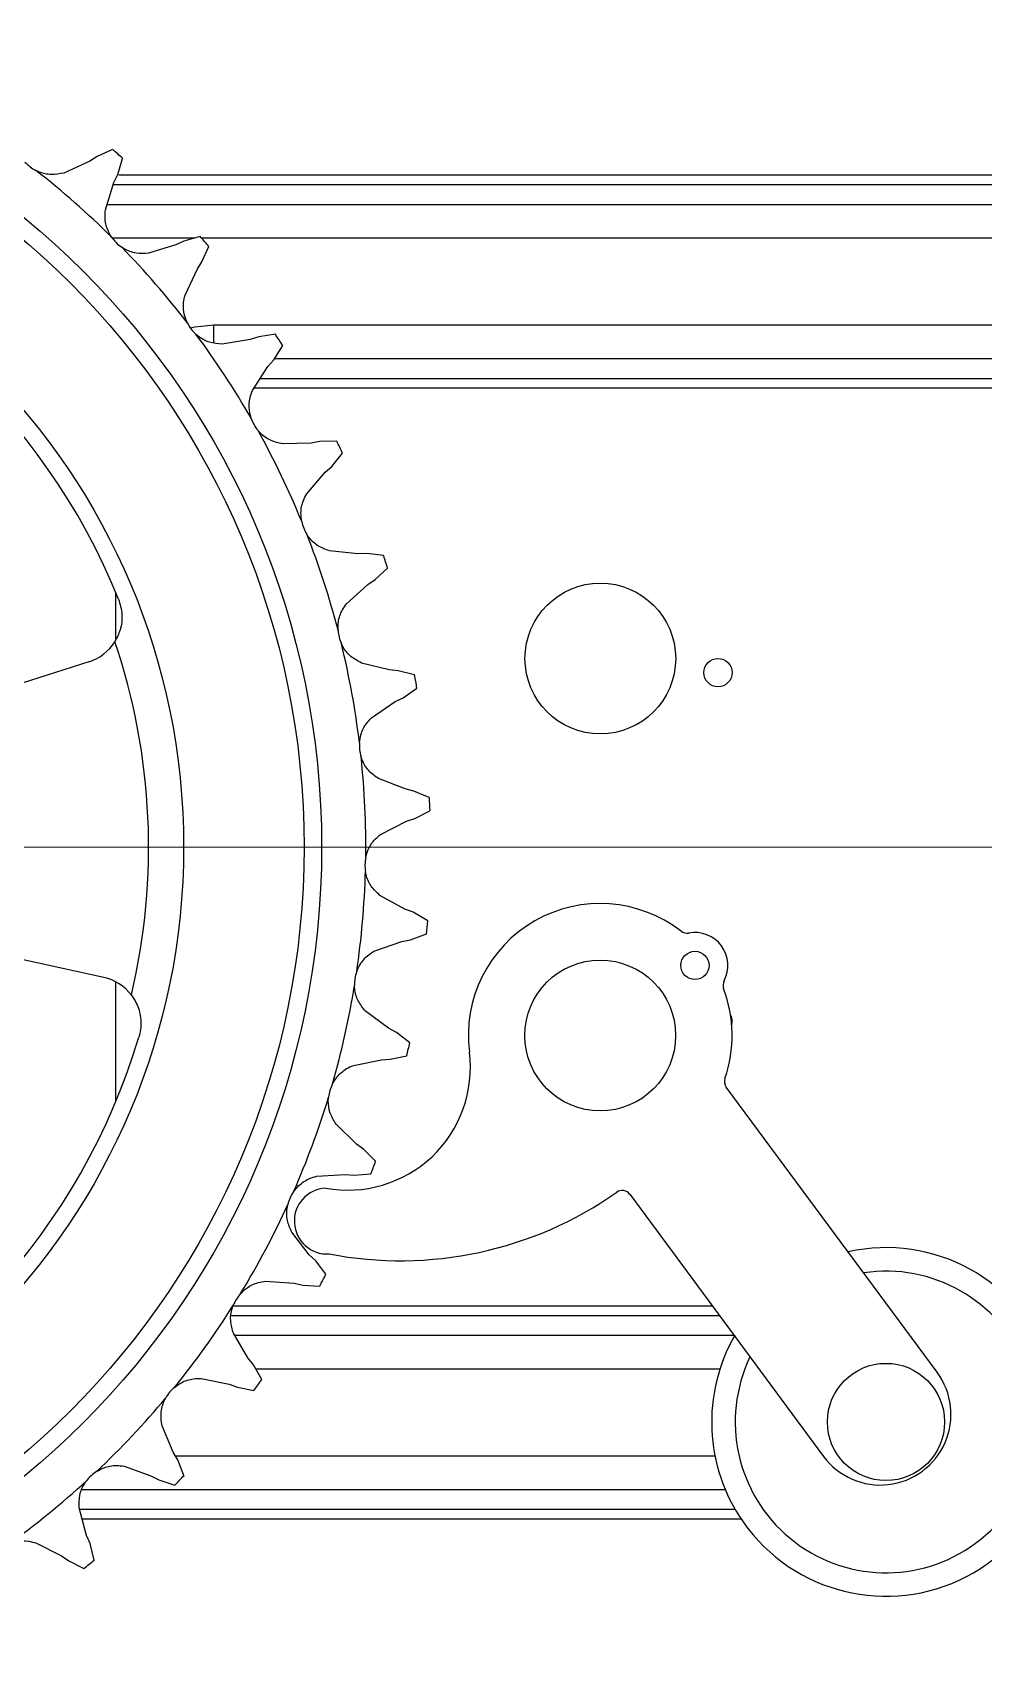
# Model space of a CAD drawing. Header units: millimetres. Extents: x 4754612 to 5801174, y 2368242 to 2777223.
# Drawn here: x 5551893.3 to 5551994.2, y 2415241.5 to 2415414.3 of the extents above; entities that cross this region are included whole.
import ezdxf

# ---------------------------------------------------------------- set-up
doc = ezdxf.new("R2010")
doc.units = ezdxf.units.MM
doc.header["$LTSCALE"] = 1000
for name, color, linetype in [('253', 253, 'Continuous'), ('DOOR', 4, 'Continuous'), ('HAT', 252, 'Continuous')]:
    doc.layers.add(name, color=color, linetype=linetype)

# ---------------------------------------------------------------- blocks, each defined once
blk = doc.blocks.new('방화셔터 기본')
at = {"layer": '253', "linetype": 'Continuous'}
for p, q in [((5542134.42, 8102142.67), (5542131.66, 8102141.41)), ((5542135.21, 8102143.18), (5542134.42, 8102142.67)), ((5542136.85, 8102143.91), (5542135.21, 8102143.18)), ((5542137.4, 8102141.25), (5542137.91, 8102142.97)), ((5542136.99, 8102140.4), (5542137.4, 8102141.25)), ((5542137.5, 8102141.23), (5542282.24, 8102141.23)), ((5542136.09, 8102137.51), (5542136.99, 8102140.4)), ((5542282.24, 8102140.17), (5542136.92, 8102140.17)), ((5542136.27, 8102138.09), (5542282.17, 8102138.09)), ((5542145.52, 8102134.5), (5542136.82, 8102134.5)), ((5542143.57, 8102133.78), (5542140.67, 8102132.9)), ((5542144.42, 8102134.18), (5542143.57, 8102133.78)), ((5542146.14, 8102134.68), (5542144.42, 8102134.18)), ((5542281.74, 8102134.5), (5542146.3, 8102134.5)), ((5542145.81, 8102131.19), (5542146.33, 8102131.98)), ((5542146.33, 8102131.98), (5542147.07, 8102133.61)), ((5542144.53, 8102128.44), (5542145.81, 8102131.19)), ((5542147.6, 8102125.3), (5542281.74, 8102125.3)), ((5542147.6, 8102123.36), (5542147.6, 8102125.3)), ((5542151.45, 8102123.75), (5542148.46, 8102123.26)), ((5542152.35, 8102124.04), (5542151.45, 8102123.75)), ((5542154.12, 8102124.3), (5542152.35, 8102124.04)), ((5542153.33, 8102120.89), (5542153.95, 8102121.6)), ((5542153.95, 8102121.6), (5542154.9, 8102123.12)), ((5542282.17, 8102121.7), (5542154.02, 8102121.7)), ((5542151.7, 8102118.33), (5542153.33, 8102120.89)), ((5542282.24, 8102118.57), (5542151.85, 8102118.57)), ((5542152.52, 8102119.63), (5542282.24, 8102119.63)), ((5542158.85, 8102112.93), (5542157.92, 8102112.76)), ((5542160.64, 8102112.95), (5542158.85, 8102112.93)), ((5542157.92, 8102112.76), (5542154.89, 8102112.68)), ((5542160.11, 8102110.29), (5542161.26, 8102111.68)), ((5542157.45, 8102107.36), (5542159.41, 8102109.67)), ((5542159.41, 8102109.67), (5542160.11, 8102110.29)), ((5542162.87, 8102101.01), (5542159.86, 8102101.33)), ((5542163.82, 8102101.05), (5542162.87, 8102101.01)), ((5542165.59, 8102100.83), (5542163.82, 8102101.05)), ((5542164.72, 8102098.27), (5542166.03, 8102099.49)), ((5542161.68, 8102095.72), (5542163.93, 8102097.75)), ((5542163.93, 8102097.75), (5542164.72, 8102098.27)), ((5542137.2, 8102091.96), (5542137.2, 8102096.86)), ((5542120.01, 8102085), (5542134.36, 8102089.57)), ((5542166.21, 8102088.7), (5542163.27, 8102089.42)), ((5542167.15, 8102088.61), (5542166.21, 8102088.7)), ((5542168.89, 8102088.16), (5542167.15, 8102088.61)), ((5542164.33, 8102083.62), (5542166.83, 8102085.33)), ((5542166.83, 8102085.33), (5542167.68, 8102085.74)), ((5542167.68, 8102085.74), (5542169.14, 8102086.77)), ((5542167.89, 8102076.06), (5542165.06, 8102077.16)), ((5542168.8, 8102075.84), (5542167.89, 8102076.06)), ((5542170.46, 8102075.17), (5542168.8, 8102075.84)), ((5542168.94, 8102072.93), (5542170.53, 8102073.75)), ((5542165.34, 8102071.27), (5542168.05, 8102072.63)), ((5542168.05, 8102072.63), (5542168.94, 8102072.93)), ((5542167.86, 8102063.3), (5542165.21, 8102064.77)), ((5542168.74, 8102062.97), (5542167.86, 8102063.3)), ((5542170.29, 8102062.08), (5542168.74, 8102062.97)), ((5542164.69, 8102058.9), (5542167.56, 8102059.88)), ((5542167.56, 8102059.88), (5542168.48, 8102060.06)), ((5542168.48, 8102060.06), (5542170.17, 8102060.67)), ((5542135.92, 8102056.06), (5542121.21, 8102059.27)), ((5542137.2, 8102042.94), (5542137.2, 8102055.58)), ((5542166.13, 8102050.66), (5542163.7, 8102052.47)), ((5542166.96, 8102050.22), (5542166.13, 8102050.66)), ((5542168.38, 8102049.13), (5542166.96, 8102050.22)), ((5542162.41, 8102046.72), (5542165.38, 8102047.32)), ((5542165.38, 8102047.32), (5542166.32, 8102047.37)), ((5542166.32, 8102047.37), (5542168.07, 8102047.74)), ((5542224.36, 8102014.16), (5542201.98, 8102044.42)), ((5542162.73, 8102038.37), (5542160.56, 8102040.49)), ((5542163.49, 8102037.82), (5542162.73, 8102038.37)), ((5542164.76, 8102036.55), (5542163.49, 8102037.82)), ((5542158.51, 8102034.96), (5542161.54, 8102035.15)), ((5542161.54, 8102035.15), (5542162.48, 8102035.08)), ((5542162.48, 8102035.08), (5542164.26, 8102035.22)), ((5542191.74, 8102033.05), (5542212.3, 8102005.24)), ((5542157.72, 8102026.64), (5542155.86, 8102029.03)), ((5542158.4, 8102025.99), (5542157.72, 8102026.64)), ((5542159.49, 8102024.56), (5542158.4, 8102025.99)), ((5542153.09, 8102023.82), (5542156.11, 8102023.61)), ((5542156.11, 8102023.61), (5542157.03, 8102023.41)), ((5542157.03, 8102023.41), (5542158.82, 8102023.31)), ((5542201.26, 8102020.17), (5542149.45, 8102020.17)), ((5542149.64, 8102021.23), (5542200.48, 8102021.23)), ((5542151.2, 8102015.68), (5542149.67, 8102018.3)), ((5542149.79, 8102018.09), (5542202.8, 8102018.09)), ((5542151.79, 8102014.95), (5542151.2, 8102015.68)), ((5542152.67, 8102013.39), (5542151.79, 8102014.95)), ((5542201.3, 8102014.5), (5542152.04, 8102014.5)), ((5542146.23, 8102013.5), (5542149.2, 8102012.89)), ((5542149.2, 8102012.89), (5542150.09, 8102012.57)), ((5542150.09, 8102012.57), (5542151.84, 8102012.23)), ((5542143.27, 8102005.69), (5542142.1, 8102008.49)), ((5542138.06, 8102004.19), (5542140.92, 8102003.19)), ((5542143.76, 8102004.88), (5542143.27, 8102005.69)), ((5542143.51, 8102005.3), (5542200.78, 8102005.3)), ((5542144.42, 8102003.22), (5542143.76, 8102004.88)), ((5542140.92, 8102003.19), (5542141.75, 8102002.76)), ((5542141.75, 8102002.76), (5542143.45, 8102002.19)), ((5542201.88, 8102001.7), (5542133.61, 8102001.7)), ((5542134.08, 8101996.84), (5542133.3, 8101999.77)), ((5542133.36, 8101999.63), (5542202.92, 8101999.63)), ((5542203.58, 8101998.57), (5542133.62, 8101998.57)), ((5542128.71, 8101996.05), (5542131.42, 8101994.68)), ((5542134.45, 8101995.98), (5542134.08, 8101996.84)), ((5542134.9, 8101994.24), (5542134.45, 8101995.98)), ((5542131.42, 8101994.68), (5542132.19, 8101994.14)), ((5542132.19, 8101994.14), (5542133.79, 8101993.35))]:
    blk.add_line(p, q, dxfattribs=at)
at = {"layer": '253', "lineweight": 18}
blk.add_line((5541981.5, 8102069.9), (5542356.9, 8102069.9), dxfattribs=at)
at = {"layer": '253', "linetype": 'Continuous', "flags": 128}
blk.add_lwpolyline([(5542145.09, 8102124.99), (5542145.57, 8102125.1), (5542147.6, 8102125.3)], dxfattribs=at)
at = {"layer": '253', "linetype": 'Continuous'}
for centre, radius in [((5542072.61, 8102069.9), 86.42), ((5542072.61, 8102069.9), 84.56), ((5542188.61, 8102089.9), 8), ((5542201.1, 8102088.4), 1.5), ((5542188.6, 8102049.9), 8), ((5542198.65, 8102057.33), 1.5), ((5542218.93, 8102008.89), 6.22)]:
    blk.add_circle(centre, radius, dxfattribs=at)
at = {"layer": '253'}
blk.add_circle((5542072.61, 8102069.9), 71.77, dxfattribs=at)
at = {"layer": '253', "linetype": 'Continuous'}
for centre, radius, start, end in [((5542130.54, 8102145.28), 4.03, 222.0031, 242.9073), ((5542072.61, 8102069.9), 98, 48.2111, 49.0397), ((5542072.61, 8102069.9), 91.11, 45.2554, 51.9954), ((5542072.61, 8102069.9), 70, 22.0797, 73.2562), ((5542140.07, 8102136.88), 4.03, 214.3435, 235.2477), ((5542072.61, 8102069.9), 98, 40.5515, 41.3801), ((5542072.61, 8102069.9), 91.11, 37.5958, 44.3359), ((5542148.4, 8102127.29), 4.03, 206.6839, 227.5881), ((5542072.61, 8102069.9), 91.11, 29.9362, 36.6763), ((5542072.61, 8102069.9), 98, 32.8919, 33.7205), ((5542155.37, 8102116.68), 4.03, 199.0243, 219.9286), ((5542072.61, 8102069.9), 91.11, 22.2766, 29.0167), ((5542072.61, 8102069.9), 98, 25.2324, 26.061), ((5542160.87, 8102105.23), 4.03, 191.3648, 212.269), ((5542072.61, 8102069.9), 91.11, 14.6171, 21.3571), ((5542072.61, 8102069.9), 98, 17.5728, 18.4014), ((5542164.79, 8102093.15), 4.03, 183.7052, 204.6094), ((5542132.84, 8102094.33), 5, 287.668, 328.0294), ((5542072.61, 8102069.9), 68.06, 346.6659, 18.67), ((5542072.61, 8102069.9), 91.11, 6.9575, 13.6976), ((5542072.61, 8102069.9), 98, 9.9132, 10.7418), ((5542167.07, 8102080.66), 4.03, 176.0456, 196.9499), ((5542072.61, 8102069.9), 91.11, 359.2979, 6.038), ((5542072.61, 8102069.9), 98, 2.2537, 3.0823), ((5542167.66, 8102067.97), 4.03, 168.3861, 189.2903), ((5542072.61, 8102069.9), 91.11, 351.6383, 358.3784), ((5542188.6, 8102049.9), 14, 52.1912, 187.2575), ((5542072.61, 8102069.9), 98, 354.5941, 355.4227), ((5542197.8, 8102061.75), 1, 232.1912, 280.9478), ((5542198.65, 8102057.33), 3.5, 332.024, 100.9478), ((5542134.85, 8102051.17), 5, 37.3065, 77.668), ((5542166.55, 8102055.32), 4.03, 160.7265, 181.6307), ((5542072.61, 8102069.9), 91.11, 343.9788, 350.7188), ((5542202.63, 8102055.22), 1, 152.024, 200.7806), ((5542188.6, 8102049.9), 14, 341.004, 20.7806), ((5542201.1, 8102051.4), 1.5, 345.7987, 27.8869), ((5542072.61, 8102069.9), 70, 292.0797, 343.2562), ((5542072.61, 8102069.9), 98, 346.9345, 347.7631), ((5542161.82, 8102046.49), 13, 259.4571, 7.2575), ((5542163.77, 8102042.93), 4.03, 153.0669, 173.9711), ((5542202.78, 8102045.02), 1, 161.004, 216.4859), ((5542072.61, 8102069.9), 91.11, 336.3192, 343.0593), ((5542072.61, 8102069.9), 98, 339.2749, 340.1035), ((5542159.63, 8102030.21), 3.5, 93.1074, 273.1074), ((5542190.93, 8102032.45), 1, 36.4859, 125.0883), ((5542072.61, 8102069.9), 91.11, 328.6596, 335.3997), ((5542159.36, 8102031.02), 4.03, 145.4073, 166.3116), ((5542167.37, 8102066), 40, 259.1246, 305.0883), ((5542218.93, 8102008.89), 18.5, 214.9531, 102.5693), ((5542218.93, 8102008.89), 16, 154.4391, 98.5327), ((5542072.61, 8102069.9), 98, 331.6154, 332.444), ((5542153.41, 8102019.8), 4.03, 137.7478, 158.652), ((5542072.61, 8102069.9), 91.11, 321, 327.7401), ((5542218.93, 8102008.89), 18.5, 150.1824, 214.9531), ((5542072.61, 8102069.9), 98, 323.9558, 324.7844), ((5542218.33, 8102009.7), 7.5, 216.4859, 36.4859), ((5542072.61, 8102069.9), 91.11, 313.3405, 320.0806), ((5542146.01, 8102009.48), 4.03, 130.0882, 150.9924), ((5542072.61, 8102069.9), 91.11, 305.6809, 312.421), ((5542137.3, 8102000.23), 4.03, 122.4286, 143.3328), ((5542072.61, 8102069.9), 98, 316.2962, 317.1248), ((5542072.61, 8102069.9), 98, 308.6366, 309.4652)]:
    blk.add_arc(centre, radius, start, end, dxfattribs=at)
for points, knots in [([(5542131.66, 8102141.41), (5542131.22, 8102141.33), (5542130.34, 8102141.16), (5542129.32, 8102141.4), (5542128.81, 8102141.64), (5542128.7, 8102141.69)], [0, 0, 0, 0, 0.441511, 0.882842, 1, 1, 1, 1]), ([(5542136.74, 8102134.61), (5542136.59, 8102134.87), (5542136.21, 8102135.51), (5542136, 8102136.53), (5542136.06, 8102137.25), (5542136.09, 8102137.51)], [0, 0, 0, 0, 0.2928588, 0.7386562, 1, 1, 1, 1]), ([(5542140.67, 8102132.9), (5542140.22, 8102132.88), (5542139.32, 8102132.83), (5542138.34, 8102133.2), (5542137.87, 8102133.51), (5542137.77, 8102133.57)], [0, 0, 0, 0, 0.441513, 0.882843, 1, 1, 1, 1]), ([(5542144.8, 8102125.48), (5542144.68, 8102125.76), (5542144.39, 8102126.45), (5542144.31, 8102127.49), (5542144.47, 8102128.19), (5542144.53, 8102128.44)], [0, 0, 0, 0, 0.292859, 0.738656, 1, 1, 1, 1]), ([(5542148.46, 8102123.26), (5542148.01, 8102123.3), (5542147.11, 8102123.38), (5542146.19, 8102123.87), (5542145.77, 8102124.24), (5542145.68, 8102124.32)], [0, 0, 0, 0, 0.441513, 0.882843, 1, 1, 1, 1]), ([(5542151.56, 8102115.37), (5542151.48, 8102115.65), (5542151.29, 8102116.38), (5542151.35, 8102117.42), (5542151.6, 8102118.09), (5542151.7, 8102118.33)], [0, 0, 0, 0, 0.292858, 0.738656, 1, 1, 1, 1]), ([(5542154.89, 8102112.68), (5542154.45, 8102112.77), (5542153.58, 8102112.97), (5542152.73, 8102113.58), (5542152.36, 8102114.01), (5542152.28, 8102114.09)], [0, 0, 0, 0, 0.441512, 0.882843, 1, 1, 1, 1]), ([(5542156.92, 8102104.44), (5542156.88, 8102104.73), (5542156.78, 8102105.47), (5542156.98, 8102106.5), (5542157.32, 8102107.13), (5542157.45, 8102107.36)], [0, 0, 0, 0, 0.292856, 0.7386533, 1, 1, 1, 1]), ([(5542159.86, 8102101.33), (5542159.44, 8102101.48), (5542158.59, 8102101.79), (5542157.84, 8102102.51), (5542157.53, 8102102.98), (5542157.46, 8102103.08)], [0, 0, 0, 0, 0.44151, 0.88284, 1, 1, 1, 1]), ([(5542137.47, 8102096.21), (5542137.63, 8102095.68), (5542137.94, 8102094.6), (5542137.75, 8102093), (5542137.29, 8102092.09), (5542137.08, 8102091.68)], [0, 0, 0, 0, 0.3543802, 0.7085936, 1, 1, 1, 1]), ([(5542160.77, 8102092.89), (5542160.77, 8102093.19), (5542160.77, 8102093.94), (5542161.1, 8102094.93), (5542161.53, 8102095.51), (5542161.68, 8102095.72)], [0, 0, 0, 0, 0.292852, 0.73865, 1, 1, 1, 1]), ([(5542163.27, 8102089.42), (5542162.87, 8102089.63), (5542162.08, 8102090.05), (5542161.43, 8102090.86), (5542161.18, 8102091.37), (5542161.12, 8102091.47)], [0, 0, 0, 0, 0.441506, 0.882837, 1, 1, 1, 1]), ([(5542163.05, 8102080.94), (5542163.09, 8102081.23), (5542163.19, 8102081.97), (5542163.65, 8102082.91), (5542164.15, 8102083.42), (5542164.33, 8102083.62)], [0, 0, 0, 0, 0.292847, 0.738644, 1, 1, 1, 1]), ([(5542165.06, 8102077.16), (5542164.7, 8102077.42), (5542163.96, 8102077.94), (5542163.43, 8102078.84), (5542163.25, 8102079.37), (5542163.21, 8102079.48)], [0, 0, 0, 0, 0.441501, 0.882831, 1, 1, 1, 1]), ([(5542163.71, 8102068.78), (5542163.79, 8102069.07), (5542163.99, 8102069.79), (5542164.57, 8102070.66), (5542165.13, 8102071.1), (5542165.34, 8102071.27)], [0, 0, 0, 0, 0.292821, 0.738619, 1, 1, 1, 1]), ([(5542165.21, 8102064.77), (5542164.88, 8102065.08), (5542164.22, 8102065.69), (5542163.81, 8102066.65), (5542163.7, 8102067.2), (5542163.68, 8102067.32)], [0, 0, 0, 0, 0.441476, 0.882806, 1, 1, 1, 1]), ([(5542162.75, 8102056.65), (5542162.86, 8102056.92), (5542163.16, 8102057.61), (5542163.85, 8102058.39), (5542164.47, 8102058.76), (5542164.69, 8102058.9)], [0, 0, 0, 0, 0.292835, 0.738632, 1, 1, 1, 1]), ([(5542138.83, 8102054.2), (5542139.01, 8102053.92), (5542139.5, 8102053.2), (5542139.9, 8102051.79), (5542139.86, 8102050.53), (5542139.67, 8102049.86), (5542139.64, 8102049.73)], [0, 0, 0, 0, 0.214169, 0.556182, 0.913763, 1, 1, 1, 1]), ([(5542163.7, 8102052.47), (5542163.41, 8102052.82), (5542162.84, 8102053.52), (5542162.56, 8102054.52), (5542162.53, 8102055.09), (5542162.52, 8102055.2)], [0, 0, 0, 0, 0.44149, 0.88282, 1, 1, 1, 1]), ([(5542160.18, 8102044.75), (5542160.33, 8102045.01), (5542160.71, 8102045.65), (5542161.5, 8102046.33), (5542162.16, 8102046.62), (5542162.41, 8102046.72)], [0, 0, 0, 0, 0.292845, 0.738642, 1, 1, 1, 1]), ([(5542160.56, 8102040.49), (5542160.33, 8102040.87), (5542159.85, 8102041.64), (5542159.71, 8102042.67), (5542159.75, 8102043.23), (5542159.76, 8102043.35)], [0, 0, 0, 0, 0.441499, 0.882829, 1, 1, 1, 1]), ([(5542156.04, 8102033.31), (5542156.23, 8102033.54), (5542156.69, 8102034.12), (5542157.57, 8102034.69), (5542158.26, 8102034.89), (5542158.51, 8102034.96)], [0, 0, 0, 0, 0.292851, 0.738648, 1, 1, 1, 1]), ([(5542155.86, 8102029.03), (5542155.67, 8102029.44), (5542155.31, 8102030.26), (5542155.3, 8102031.3), (5542155.42, 8102031.86), (5542155.45, 8102031.97)], [0, 0, 0, 0, 0.441505, 0.882835, 1, 1, 1, 1]), ([(5542150.42, 8102022.51), (5542150.64, 8102022.72), (5542151.18, 8102023.24), (5542152.12, 8102023.68), (5542152.83, 8102023.78), (5542153.09, 8102023.82)], [0, 0, 0, 0, 0.292855, 0.738652, 1, 1, 1, 1]), ([(5542149.67, 8102018.3), (5542149.54, 8102018.73), (5542149.29, 8102019.59), (5542149.42, 8102020.63), (5542149.61, 8102021.16), (5542149.65, 8102021.27)], [0, 0, 0, 0, 0.4415092, 0.8828395, 1, 1, 1, 1]), ([(5542143.41, 8102012.56), (5542143.65, 8102012.74), (5542144.25, 8102013.18), (5542145.25, 8102013.5), (5542145.97, 8102013.5), (5542146.23, 8102013.5)], [0, 0, 0, 0, 0.292858, 0.738655, 1, 1, 1, 1]), ([(5542142.1, 8102008.49), (5542142.03, 8102008.93), (5542141.9, 8102009.82), (5542142.17, 8102010.83), (5542142.43, 8102011.33), (5542142.48, 8102011.43)], [0, 0, 0, 0, 0.4415118, 0.8828421, 1, 1, 1, 1]), ([(5542135.14, 8102003.64), (5542135.4, 8102003.78), (5542136.06, 8102004.14), (5542137.08, 8102004.32), (5542137.79, 8102004.23), (5542138.06, 8102004.19)], [0, 0, 0, 0, 0.292859, 0.738656, 1, 1, 1, 1]), ([(5542133.3, 8101999.77), (5542133.29, 8102000.22), (5542133.27, 8102001.12), (5542133.67, 8102002.08), (5542134, 8102002.54), (5542134.07, 8102002.64)], [0, 0, 0, 0, 0.441513, 0.882843, 1, 1, 1, 1]), ([(5542125.75, 8101995.89), (5542126.02, 8101996), (5542126.72, 8101996.27), (5542127.77, 8101996.31), (5542128.46, 8101996.12), (5542128.71, 8101996.05)], [0, 0, 0, 0, 0.292859, 0.738656, 1, 1, 1, 1])]:
    blk.add_open_spline(points, degree=3, knots=knots, dxfattribs=at)
blk = doc.blocks.new('A$C27682B79')
at = {"layer": 'HAT', "xscale": -1}
blk.add_blockref('방화셔터 기본', (5542000.34, -8097757.4), dxfattribs=at)

msp = doc.modelspace()

# ---------------------------------------------------------------- block references
at = {"layer": 'DOOR', "xscale": -1}
msp.add_blockref('A$C27682B79', (5551765.295, 2411015.382), dxfattribs=at)

doc.saveas('drawing.dxf')
